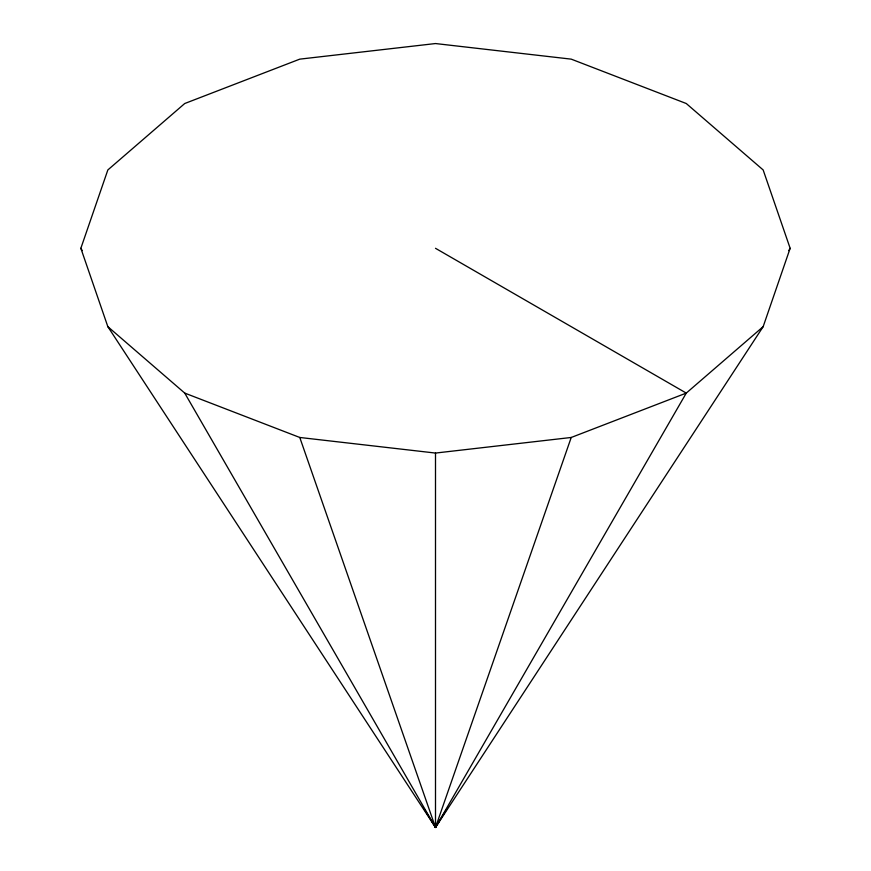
<?xml version="1.0" encoding="UTF-8"?>
<svg xmlns="http://www.w3.org/2000/svg" width="871" height="871" viewBox="0 0 871 871"><rect width="100%" height="100%" fill="white"/><g stroke="black" fill="none" stroke-linecap="round" stroke-linejoin="round"><path stroke-width="1.31" d="M80.851 248.3L107.841 169.954L184.728 103.518L299.776 59.141L435.5 43.55L571.224 59.141L686.272 103.518L763.159 169.954L790.149 248.3L763.159 326.658L435.5 827.45L107.841 326.658L80.851 248.3L82.266 250.63M424.133 808.876L435.5 827.45L436.393 824.881M107.841 326.658L184.728 393.093L435.5 827.45L571.224 437.471L686.272 393.093L763.159 326.658M433.682 823.792L435.5 827.45L437.318 823.792M184.728 393.093L299.776 437.471L435.5 827.45L686.272 393.093L435.5 248.3M434.607 824.881L435.5 827.45L446.867 808.876M788.734 250.63L790.149 248.3M299.776 437.471L435.5 453.062L571.224 437.471M435.5 453.062L435.5 827.45"/></g></svg>
